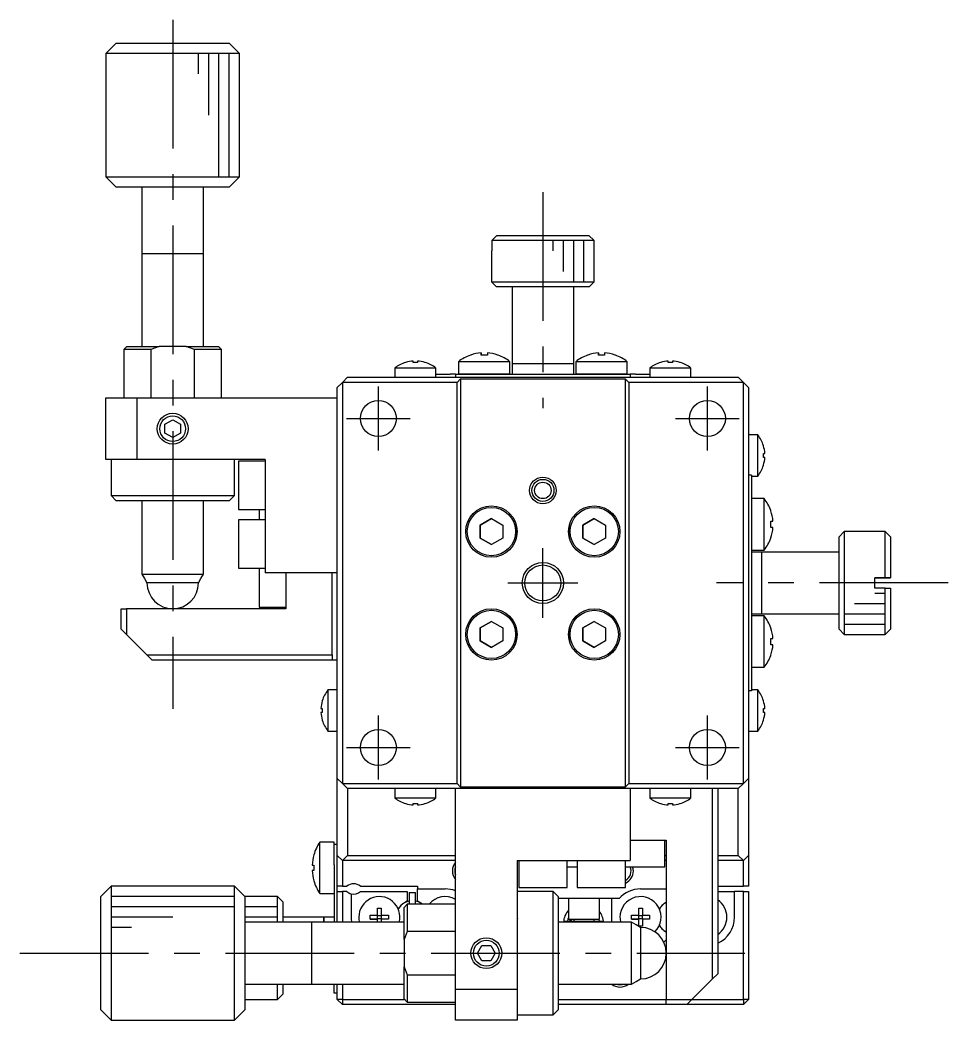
# Model space of a CAD drawing. Extents: x -225 to 351, y 75 to 576.
# Drawn here: x 260.9 to 351.1, y 290.6 to 387.9 of the extents above; entities that cross this region are included whole.
import ezdxf

# ---------------------------------------------------------------- set-up
doc = ezdxf.new("R2010")
doc.units = 0
doc.header["$LTSCALE"] = 10
doc.linetypes.add('CENTER', pattern=[2, 1.25, -0.25, 0.25, -0.25])
doc.layers.get('0').update_dxf_attribs({"linetype": 'CONTINUOUS'})
doc.layers.add('CENTER', color=1, linetype='CENTER')

msp = doc.modelspace()

# ---------------------------------------------------------------- linework, layer by layer
at = {"color": 7, "linetype": 'CONTINUOUS'}
for p, q in [((270.22699, 385.631294), (269.22699, 384.631294)), ((270.22699, 385.631294), (281.22699, 385.631294)), ((282.22699, 384.631294), (281.22699, 385.631294)), ((282.22699, 384.631294), (269.22699, 384.631294)), ((269.22699, 384.631294), (269.22699, 372.631294)), ((282.22699, 372.631294), (282.22699, 384.631294)), ((269.22699, 372.631294), (269.227256, 372.631294)), ((269.22699, 372.631294), (270.22699, 371.631294)), ((269.227256, 372.631294), (282.22699, 372.631294)), ((281.22699, 371.631294), (282.22699, 372.631294)), ((272.72699, 371.631294), (270.22699, 371.631294)), ((281.22699, 371.631294), (270.227215, 371.631294)), ((278.72699, 371.631294), (272.72699, 371.631294)), ((272.72699, 371.631294), (272.72699, 365.131294)), ((278.72699, 371.631294), (272.727113, 371.631294)), ((281.22699, 371.631294), (278.72699, 371.631294)), ((278.72699, 365.131294), (278.72699, 371.631294)), ((306.752053, 366.431294), (307.254854, 366.931294)), ((307.254854, 366.931294), (316.199126, 366.931294)), ((316.199126, 366.931294), (316.701927, 366.431294)), ((306.752053, 366.431294), (306.752053, 365.431294)), ((316.701927, 366.431294), (306.752053, 366.431294)), ((316.701927, 365.431294), (316.701927, 366.431294)), ((272.72699, 365.136294), (272.72699, 365.131294)), ((272.72699, 365.131294), (272.72699, 356.131313)), ((272.72699, 365.131294), (272.72699, 365.126294)), ((278.72699, 365.131294), (278.72699, 365.136294)), ((278.72699, 356.131313), (278.72699, 365.131294)), ((278.72699, 365.126294), (278.72699, 365.131294)), ((306.752053, 365.431294), (306.72699, 365.431294)), ((306.72699, 365.431294), (306.72699, 362.431294)), ((316.72699, 365.431294), (316.701927, 365.431294)), ((316.72699, 362.431294), (316.72699, 365.431294)), ((306.72699, 362.431294), (316.72699, 362.431294)), ((306.72699, 362.431294), (307.22699, 361.931294)), ((316.22699, 361.931294), (307.22699, 361.931294)), ((308.72699, 361.931294), (307.22699, 361.931294)), ((314.72699, 361.931294), (308.72699, 361.931294)), ((314.72699, 361.931294), (308.72699, 361.931294)), ((308.72699, 361.931294), (308.72699, 354.431294)), ((316.22699, 361.931294), (314.72699, 361.931294)), ((314.72699, 354.431294), (314.72699, 361.931294)), ((316.22699, 361.931294), (316.72699, 362.431294)), ((271.27699, 356.131294), (270.97699, 355.831294)), ((271.27699, 356.131294), (274.407899, 356.131294)), ((274.407899, 356.131294), (273.60567, 355.831294)), ((277.046081, 356.131294), (274.407899, 356.131294)), ((277.046081, 356.131294), (280.17699, 356.131294)), ((277.84831, 355.831294), (277.046081, 356.131294)), ((280.47699, 355.831294), (280.17699, 356.131294)), ((273.60567, 355.831294), (270.97699, 355.831294)), ((270.97699, 355.831294), (270.97699, 351.131294)), ((273.60567, 355.831294), (273.60567, 351.131294)), ((280.47699, 355.831294), (277.84831, 355.831294)), ((277.84831, 351.131294), (277.84831, 355.831294)), ((280.47699, 351.131294), (280.47699, 355.831294)), ((304.710328, 355.296679), (304.676572, 355.296679)), ((304.710326, 355.296679), (304.676572, 355.296679)), ((305.726568, 355.296699), (305.726567, 355.508833)), ((305.726567, 355.508833), (305.726571, 355.296699)), ((306.326568, 355.29671), (305.726568, 355.296699)), ((306.326567, 355.508844), (306.326568, 355.29671)), ((307.376572, 355.29673), (307.342815, 355.29673)), ((307.376572, 355.29673), (307.342817, 355.29673)), ((316.110328, 355.296679), (316.076572, 355.296679)), ((316.110326, 355.296679), (316.076572, 355.296679)), ((317.126568, 355.296699), (317.126567, 355.508833)), ((317.126567, 355.508833), (317.126571, 355.296699)), ((317.726568, 355.29671), (317.126568, 355.296699)), ((317.726567, 355.508844), (317.726568, 355.29671)), ((318.776572, 355.29673), (318.742815, 355.29673)), ((318.776572, 355.29673), (318.742817, 355.29673)), ((299.32699, 354.029293), (297.32699, 354.029293)), ((297.32699, 354.029293), (297.32699, 353.131294)), ((298.398281, 354.587026), (298.37699, 354.587026)), ((299.12699, 354.587026), (299.12699, 354.71877)), ((299.52699, 354.587026), (299.12699, 354.587026)), ((301.32699, 354.029293), (299.32699, 354.029293)), ((299.52699, 354.71877), (299.52699, 354.587026)), ((300.27699, 354.587026), (300.255699, 354.587026)), ((301.32699, 353.131294), (301.32699, 354.029293)), ((308.526584, 354.653949), (303.526584, 354.653854)), ((303.526584, 354.653854), (303.526607, 353.431355)), ((308.526607, 353.43145), (308.526584, 354.653949)), ((314.72699, 354.431294), (308.72699, 354.431294)), ((314.72699, 354.431294), (308.72699, 354.431294)), ((308.72699, 354.431294), (308.72699, 353.431294)), ((314.72699, 353.431294), (314.72699, 354.431294)), ((319.926584, 354.653949), (314.926584, 354.653854)), ((314.926584, 354.653854), (314.926607, 353.431355)), ((319.926607, 353.43145), (319.926584, 354.653949)), ((324.12699, 354.029293), (322.12699, 354.029293)), ((322.12699, 354.029293), (322.12699, 353.131294)), ((323.198281, 354.587026), (323.17699, 354.587026)), ((323.92699, 354.587026), (323.92699, 354.71877)), ((324.32699, 354.587026), (323.92699, 354.587026)), ((326.12699, 354.029293), (324.12699, 354.029293)), ((324.32699, 354.71877), (324.32699, 354.587026)), ((325.07699, 354.587026), (325.055699, 354.587026)), ((326.12699, 353.131294), (326.12699, 354.029293)), ((292.72699, 353.131294), (292.22699, 352.631294)), ((292.72699, 353.131294), (330.72699, 353.131294)), ((301.32699, 353.431294), (302.22699, 353.431294)), ((302.22699, 353.431294), (302.72699, 353.431294)), ((303.22699, 353.431294), (302.72699, 353.431294)), ((303.22699, 353.431294), (303.22699, 353.131294)), ((303.22699, 353.431294), (305.22699, 353.431294)), ((308.526607, 353.43145), (303.526607, 353.431355)), ((307.326607, 353.431427), (304.726607, 353.431378)), ((307.326607, 353.431427), (304.726607, 353.431378)), ((305.22699, 353.431294), (318.22699, 353.431294)), ((308.526607, 353.43145), (307.326607, 353.431427)), ((307.326607, 353.431294), (307.326607, 353.431427)), ((319.926607, 353.43145), (314.926607, 353.431355)), ((318.726607, 353.431427), (316.126607, 353.431378)), ((318.726607, 353.431427), (316.126607, 353.431378)), ((318.22699, 353.431294), (320.22699, 353.431294)), ((319.926607, 353.43145), (318.726607, 353.431427)), ((318.726607, 353.431294), (318.726607, 353.431427)), ((320.22699, 353.431294), (320.22699, 353.131294)), ((320.72699, 353.431294), (320.22699, 353.431294)), ((320.72699, 353.431294), (321.22699, 353.431294)), ((321.22699, 353.431294), (322.12699, 353.431294)), ((331.22699, 352.631294), (330.72699, 353.131294)), ((292.22699, 352.631294), (291.72699, 352.131294)), ((291.72699, 314.131294), (291.72699, 352.131294)), ((292.22699, 352.631294), (292.22699, 313.631294)), ((303.37699, 352.631294), (292.22699, 352.631294)), ((303.37699, 352.631294), (303.72699, 352.981294)), ((303.37699, 313.631294), (303.37699, 352.631294)), ((303.72699, 352.981294), (319.72699, 352.981294)), ((303.72699, 352.981294), (303.72699, 313.281294)), ((319.72699, 352.981294), (320.07699, 352.631294)), ((319.72699, 352.981294), (319.72699, 313.281294)), ((320.07699, 352.631294), (320.07699, 313.631294)), ((331.22699, 352.631294), (320.07699, 352.631294)), ((331.22699, 313.631294), (331.22699, 352.631294)), ((331.72699, 352.131294), (331.22699, 352.631294)), ((331.72699, 352.131294), (331.72699, 346.531294)), ((269.22699, 345.131294), (269.22699, 351.131294)), ((269.22699, 351.131294), (272.22699, 351.131294)), ((272.22699, 351.131294), (272.22699, 345.131294)), ((272.22699, 351.131294), (291.72699, 351.131294)), ((274.97699, 348.564307), (275.72699, 348.997319)), ((274.97699, 347.698281), (274.97699, 348.564307)), ((275.72699, 348.997319), (276.47699, 348.564307)), ((276.47699, 348.564307), (276.47699, 347.698281)), ((275.72699, 347.265269), (274.97699, 347.698281)), ((276.47699, 347.698281), (275.72699, 347.265269)), ((332.624989, 347.531294), (331.72699, 347.531294)), ((332.624989, 343.531294), (332.624989, 347.531294)), ((331.72699, 346.531294), (331.72699, 344.531294)), ((333.182722, 346.460003), (333.182722, 346.481294)), ((333.182722, 345.731294), (333.314465, 345.731294)), ((333.182722, 345.331294), (333.182722, 345.731294)), ((333.314465, 345.331294), (333.182722, 345.331294)), ((272.22699, 345.131294), (269.22699, 345.131294)), ((269.72699, 345.131294), (269.72699, 341.631294)), ((284.72699, 345.131294), (272.22699, 345.131294)), ((281.72699, 341.631294), (281.72699, 345.131294)), ((282.12699, 344.981294), (282.12699, 340.281294)), ((284.72699, 344.981294), (282.12699, 344.981294)), ((284.72699, 345.131294), (284.72699, 334.131294)), ((331.72699, 344.531294), (331.72699, 321.731294)), ((333.182722, 344.581294), (333.182722, 344.602585)), ((332.02699, 343.631294), (331.72699, 343.631294)), ((332.02699, 343.631294), (332.02699, 341.631294)), ((332.02699, 343.531294), (332.624989, 343.531294)), ((269.72699, 341.631294), (281.72699, 341.631294)), ((269.72699, 341.631294), (270.22699, 341.131294)), ((281.22699, 341.131294), (281.72699, 341.631294)), ((332.02699, 341.631294), (332.02699, 324.631294)), ((281.22699, 341.131294), (270.22699, 341.131294)), ((272.72699, 341.131275), (272.72699, 333.997319)), ((278.72699, 333.997319), (278.72699, 341.131275)), ((333.249333, 341.3317), (332.02699, 341.331677)), ((333.249381, 338.8317), (333.249333, 341.3317)), ((282.12699, 340.281294), (284.72699, 340.281294)), ((284.12699, 340.281294), (284.12699, 339.281294)), ((333.892159, 340.147957), (333.892158, 340.181712)), ((282.12699, 339.281294), (282.12699, 334.581294)), ((284.72699, 339.281294), (282.12699, 339.281294)), ((305.62699, 338.766379), (306.72699, 339.401465)), ((306.72699, 339.401465), (305.62699, 338.766379)), ((305.62699, 337.496209), (305.62699, 338.766379)), ((305.62699, 338.766379), (305.62699, 337.496209)), ((306.72699, 339.401465), (307.82699, 338.766379)), ((307.82699, 338.766379), (307.82699, 337.496209)), ((309.12699, 338.831294), (309.12699, 337.431294)), ((314.32699, 337.431294), (314.32699, 338.831294)), ((315.62699, 338.766379), (316.72699, 339.401465)), ((316.72699, 339.401465), (315.62699, 338.766379)), ((315.62699, 337.496209), (315.62699, 338.766379)), ((315.62699, 338.766379), (315.62699, 337.496209)), ((316.72699, 339.401465), (317.82699, 338.766379)), ((317.82699, 338.766379), (317.82699, 337.496209)), ((333.249428, 336.3317), (333.249381, 338.8317)), ((333.892178, 339.131712), (334.104312, 339.131716)), ((333.892189, 338.531712), (333.892178, 339.131712)), ((334.104324, 338.531716), (333.892189, 338.531712)), ((306.72699, 336.861123), (305.62699, 337.496209)), ((305.62699, 337.496209), (306.72699, 336.861123)), ((307.82699, 337.496209), (306.72699, 336.861123)), ((316.72699, 336.861123), (315.62699, 337.496209)), ((315.62699, 337.496209), (316.72699, 336.861123)), ((317.82699, 337.496209), (316.72699, 336.861123)), ((333.892209, 337.481712), (333.892209, 337.515468)), ((341.02699, 338.131294), (340.52699, 337.631294)), ((340.52699, 333.13139), (340.52699, 337.631294)), ((341.02699, 338.131294), (341.02699, 333.1314)), ((345.02699, 338.131294), (341.02699, 338.131294)), ((345.02699, 333.6314), (345.02699, 338.131294)), ((345.52699, 337.631294), (345.02699, 338.131294)), ((345.52699, 337.631294), (345.52699, 333.631389)), ((332.02699, 336.331677), (333.249428, 336.3317)), ((333.02699, 336.131294), (332.02699, 336.131294)), ((333.02699, 330.131294), (333.02699, 336.131294)), ((333.02699, 330.131294), (333.02699, 336.131294)), ((340.52699, 336.131294), (333.02699, 336.131294)), ((282.12699, 334.581294), (284.72699, 334.581294)), ((284.12699, 334.581294), (284.12699, 330.781294)), ((272.72699, 333.997319), (272.97699, 333.564307)), ((272.727113, 333.997319), (278.72699, 333.997319)), ((278.47699, 333.564307), (278.72699, 333.997319)), ((291.72699, 334.131294), (284.72699, 334.131294)), ((286.72699, 334.131294), (286.72699, 330.631294)), ((291.22699, 326.131294), (291.22699, 334.131294)), ((344.02699, 333.6314), (345.02699, 333.6314)), ((344.02699, 332.6314), (344.02699, 333.6314)), ((345.02699, 333.631188), (344.02699, 333.631188)), ((345.52699, 333.631389), (345.02699, 333.6314)), ((345.02699, 333.631188), (345.52699, 333.631199)), ((345.52699, 333.631389), (345.52699, 333.631199)), ((272.97699, 333.564307), (273.22699, 333.131294)), ((278.22699, 333.131294), (273.227092, 333.131294)), ((278.22699, 333.131294), (278.47699, 333.564307)), ((340.52699, 328.631294), (340.52699, 333.13139)), ((341.02699, 333.1314), (341.02699, 328.131294)), ((345.02699, 332.6314), (344.02699, 332.6314)), ((345.02699, 328.131294), (345.02699, 332.6314)), ((345.02699, 332.6314), (345.52699, 332.631389)), ((345.52699, 332.631389), (345.52699, 328.631294)), ((284.12699, 330.781294), (286.72699, 330.781294)), ((270.72699, 328.631294), (270.72699, 330.631294)), ((270.72699, 330.631294), (271.22699, 330.631294)), ((271.22699, 330.631294), (271.22699, 328.131294)), ((286.72699, 330.631294), (271.22699, 330.631294)), ((332.02699, 330.131294), (333.02699, 330.131294)), ((333.249333, 329.9317), (332.02699, 329.931677)), ((333.02699, 330.131294), (340.52699, 330.131294)), ((333.249381, 327.4317), (333.249333, 329.9317)), ((305.62699, 328.766379), (306.72699, 329.401465)), ((306.72699, 329.401465), (305.62699, 328.766379)), ((305.62699, 327.496209), (305.62699, 328.766379)), ((305.62699, 328.766379), (305.62699, 327.496209)), ((306.72699, 329.401465), (307.82699, 328.766379)), ((307.82699, 328.766379), (307.82699, 327.496209)), ((309.12699, 328.831294), (309.12699, 327.431294)), ((314.32699, 327.431294), (314.32699, 328.831294)), ((315.62699, 328.766379), (316.72699, 329.401465)), ((316.72699, 329.401465), (315.62699, 328.766379)), ((315.62699, 327.496209), (315.62699, 328.766379)), ((315.62699, 328.766379), (315.62699, 327.496209)), ((316.72699, 329.401465), (317.82699, 328.766379)), ((317.82699, 328.766379), (317.82699, 327.496209)), ((333.892159, 328.747957), (333.892158, 328.781712)), ((271.22699, 328.131294), (270.72699, 328.631294)), ((271.22699, 328.131294), (273.22699, 326.131294)), ((340.52699, 328.631294), (341.02699, 328.131294)), ((341.02699, 328.131294), (345.02699, 328.131294)), ((345.02699, 328.131294), (345.52699, 328.631294)), ((306.72699, 326.861123), (305.62699, 327.496209)), ((305.62699, 327.496209), (306.72699, 326.861123)), ((307.82699, 327.496209), (306.72699, 326.861123)), ((316.72699, 326.861123), (315.62699, 327.496209)), ((315.62699, 327.496209), (316.72699, 326.861123)), ((317.82699, 327.496209), (316.72699, 326.861123)), ((333.249428, 324.9317), (333.249381, 327.4317)), ((333.892178, 327.731712), (334.104312, 327.731716)), ((333.892189, 327.131712), (333.892178, 327.731712)), ((334.104324, 327.131716), (333.892189, 327.131712)), ((273.22699, 326.131294), (291.22699, 326.131294)), ((273.72699, 325.631294), (273.22699, 326.131294)), ((291.22699, 326.131294), (291.22699, 325.631294)), ((333.892209, 326.081712), (333.892209, 326.115468)), ((291.22699, 325.631294), (273.72699, 325.631294)), ((291.72699, 325.631294), (291.22699, 325.631294)), ((332.02699, 324.931677), (333.249428, 324.9317)), ((332.02699, 324.631294), (332.02699, 322.631294)), ((290.828991, 322.731294), (290.828991, 318.731294)), ((291.72699, 322.731294), (290.828991, 322.731294)), ((332.02699, 322.631294), (331.72699, 322.631294)), ((332.624989, 322.731294), (332.02699, 322.731294)), ((332.624989, 318.731294), (332.624989, 322.731294)), ((290.139514, 320.931294), (290.271258, 320.931294)), ((290.271258, 321.681294), (290.271258, 321.660003)), ((290.271258, 320.931294), (290.271258, 320.531294)), ((331.72699, 321.731294), (331.72699, 319.731294)), ((333.182722, 321.660003), (333.182722, 321.681294)), ((333.182722, 320.931294), (333.314465, 320.931294)), ((333.182722, 320.531294), (333.182722, 320.931294)), ((290.271258, 320.531294), (290.139514, 320.531294)), ((333.314465, 320.531294), (333.182722, 320.531294)), ((290.271258, 319.802585), (290.271258, 319.781294)), ((331.72699, 319.731294), (331.72699, 314.131294)), ((333.182722, 319.781294), (333.182722, 319.802585)), ((290.828991, 318.731294), (291.72699, 318.731294)), ((331.72699, 318.731294), (332.624989, 318.731294)), ((291.72699, 306.631294), (291.72699, 314.131294)), ((291.72699, 314.131294), (292.22699, 313.631294)), ((331.22699, 313.631294), (331.72699, 314.131294)), ((331.72699, 314.131294), (331.72699, 306.631294)), ((292.22699, 313.631294), (303.37699, 313.631294)), ((292.22699, 313.631294), (292.72699, 313.131294)), ((303.72699, 313.281294), (303.37699, 313.631294)), ((319.72699, 313.281294), (303.72699, 313.281294)), ((320.07699, 313.631294), (319.72699, 313.281294)), ((320.07699, 313.631294), (331.22699, 313.631294)), ((330.72699, 313.131294), (331.22699, 313.631294)), ((292.72699, 313.131294), (292.72699, 306.631294)), ((330.72699, 313.131294), (292.72699, 313.131294)), ((297.32699, 313.131294), (297.32699, 312.233295)), ((297.32699, 312.233295), (301.32699, 312.233295)), ((301.32699, 312.233295), (301.32699, 313.131294)), ((303.22699, 293.631294), (303.22699, 313.131294)), ((320.22699, 313.131294), (320.22699, 306.131294)), ((322.12699, 313.131294), (322.12699, 312.233295)), ((322.12699, 312.233295), (326.12699, 312.233295)), ((326.12699, 312.233295), (326.12699, 313.131294)), ((328.22699, 294.631294), (328.22699, 313.131294)), ((328.72699, 313.131294), (328.72699, 295.131294)), ((330.72699, 306.631294), (330.72699, 313.131294)), ((298.37699, 311.675562), (298.398281, 311.675562)), ((299.12699, 311.675562), (299.52699, 311.675562)), ((299.12699, 311.543819), (299.12699, 311.675562)), ((299.52699, 311.675562), (299.52699, 311.543819)), ((300.255699, 311.675562), (300.27699, 311.675562)), ((323.17699, 311.675562), (323.198281, 311.675562)), ((323.92699, 311.675562), (324.32699, 311.675562)), ((323.92699, 311.543819), (323.92699, 311.675562)), ((324.32699, 311.675562), (324.32699, 311.543819)), ((325.055699, 311.675562), (325.07699, 311.675562)), ((290.035333, 302.931294), (290.035333, 307.931294)), ((291.42699, 307.931294), (290.035333, 307.931294)), ((291.42699, 307.731294), (291.42699, 307.931294)), ((291.42699, 307.731294), (291.72699, 307.731294)), ((291.42699, 305.731294), (291.42699, 307.731294)), ((320.22699, 308.131294), (323.72699, 308.131294)), ((323.57699, 305.531294), (323.57699, 308.131294)), ((323.72699, 308.131294), (323.72699, 292.631294)), ((289.457554, 306.693227), (289.464409, 306.689884)), ((291.72699, 303.631294), (291.72699, 306.631294)), ((291.72699, 306.631294), (292.22699, 306.131294)), ((292.22699, 306.131294), (292.72699, 306.631294)), ((292.72699, 306.631294), (303.22699, 306.631294)), ((323.57699, 306.631294), (323.72699, 306.631294)), ((328.72699, 306.631294), (330.72699, 306.631294)), ((330.72699, 306.631294), (331.22699, 306.131294)), ((331.22699, 306.131294), (331.72699, 306.631294)), ((331.72699, 306.631294), (331.72699, 303.631294)), ((289.292037, 305.691294), (289.464409, 305.691294)), ((289.464409, 305.691294), (289.464409, 305.171294)), ((291.42699, 305.731294), (291.42699, 304.356294)), ((292.22699, 306.131294), (292.22699, 303.631294)), ((303.22699, 306.131294), (292.22699, 306.131294)), ((309.22699, 306.131294), (320.22699, 306.131294)), ((309.22699, 306.131294), (309.22699, 293.631294)), ((309.37699, 306.131294), (309.37699, 303.531294)), ((314.07699, 303.531294), (314.07699, 306.131294)), ((314.07699, 305.531294), (315.07699, 305.531294)), ((315.07699, 306.131294), (315.07699, 303.531294)), ((319.77699, 303.531294), (319.77699, 306.131294)), ((319.77699, 305.531294), (323.57699, 305.531294)), ((323.72699, 306.131294), (323.57699, 306.131294)), ((331.22699, 306.131294), (328.72699, 306.131294)), ((331.22699, 303.631294), (331.22699, 306.131294)), ((289.464409, 305.171294), (289.292037, 305.171294)), ((269.72699, 303.631294), (268.72699, 302.631294)), ((269.72699, 303.631294), (269.72699, 290.631294)), ((281.72699, 303.631294), (269.72699, 303.631294)), ((281.72699, 290.631561), (281.72699, 303.631294)), ((282.72699, 302.631294), (281.72699, 303.631294)), ((289.464409, 304.172705), (289.457554, 304.169361)), ((291.42699, 304.356294), (291.42699, 300.131294)), ((291.72699, 303.131294), (291.72699, 303.631294)), ((292.22699, 303.631294), (291.72699, 303.631294)), ((292.22699, 303.631294), (292.665552, 303.631294)), ((293.988428, 303.631294), (299.52699, 303.631294)), ((299.52699, 303.631294), (299.52699, 303.381294)), ((309.37699, 303.531294), (314.07699, 303.531294)), ((315.07699, 303.531294), (319.77699, 303.531294)), ((328.72699, 303.631294), (331.22699, 303.631294)), ((331.72699, 303.631294), (331.22699, 303.631294)), ((268.72699, 291.631294), (268.72699, 302.631294)), ((282.72699, 302.631294), (282.72699, 291.63152)), ((282.72699, 302.631294), (282.72699, 300.131294)), ((285.92699, 302.631294), (282.72699, 302.631294)), ((285.92699, 300.131294), (285.92699, 302.631294)), ((286.42699, 302.131294), (285.92699, 302.631294)), ((290.035333, 302.931294), (291.42699, 302.931294)), ((291.72699, 300.131294), (291.72699, 303.131294)), ((291.72699, 303.131294), (292.22699, 303.131294)), ((292.22699, 303.131294), (292.22699, 300.131294)), ((292.665552, 303.131294), (292.22699, 303.131294)), ((293.07699, 302.913048), (293.07699, 300.631294)), ((293.988428, 303.131294), (298.52699, 303.131294)), ((298.52699, 303.131294), (298.52699, 302.1821)), ((298.72699, 303.031294), (298.72699, 301.881294)), ((298.72699, 303.031294), (299.32699, 303.031294)), ((299.32699, 301.881294), (299.32699, 303.031294)), ((299.52699, 303.381294), (302.22699, 303.381294)), ((299.52699, 302.1821), (299.52699, 303.381294)), ((312.72699, 303.131294), (309.22699, 303.131294)), ((312.72699, 291.131294), (312.72699, 303.131294)), ((313.22699, 302.631294), (312.72699, 303.131294)), ((313.22699, 302.631294), (313.22699, 291.631294)), ((321.22699, 303.381294), (323.72699, 303.381294)), ((328.72699, 303.131294), (330.37699, 303.131294)), ((330.37699, 300.631294), (330.37699, 303.131294)), ((331.22699, 303.131294), (330.37699, 303.131294)), ((331.22699, 292.631294), (331.22699, 303.131294)), ((331.22699, 303.131294), (331.72699, 303.131294)), ((331.72699, 303.131294), (331.72699, 292.631294)), ((286.42699, 302.131294), (286.42699, 300.131294)), ((295.64699, 301.517656), (296.00699, 301.517656)), ((295.64699, 300.811294), (295.64699, 301.517656)), ((296.00699, 301.517656), (296.00699, 300.811294)), ((298.52699, 301.881294), (298.22699, 301.581294)), ((298.22699, 298.450385), (298.22699, 301.581294)), ((298.52699, 302.1821), (298.266895, 302.031934)), ((298.52699, 301.881294), (298.52699, 299.252614)), ((303.22699, 301.881294), (298.52699, 301.881294)), ((299.787085, 302.031934), (299.52699, 302.1821)), ((319.147928, 302.431294), (313.22699, 302.431294)), ((314.22699, 302.431294), (314.22699, 300.431294)), ((317.22699, 300.431294), (317.22699, 302.431294)), ((318.42699, 300.131294), (318.42699, 302.431294)), ((321.04699, 301.517656), (321.40699, 301.517656)), ((321.04699, 300.811294), (321.04699, 301.517656)), ((321.40699, 301.517656), (321.40699, 300.811294)), ((323.666895, 302.031934), (323.72699, 302.06663)), ((290.42699, 300.631294), (286.42699, 300.631294)), ((290.42699, 300.131294), (290.42699, 300.631294)), ((290.42699, 300.631294), (290.42699, 300.131294)), ((291.42699, 300.631294), (290.42699, 300.631294)), ((294.940628, 300.811294), (295.64699, 300.811294)), ((294.940628, 300.451294), (294.940628, 300.811294)), ((295.657362, 300.800922), (295.64699, 300.811294)), ((295.657362, 300.800922), (295.996618, 300.800922)), ((295.657362, 300.461666), (295.657362, 300.800922)), ((295.996618, 300.800922), (296.00699, 300.811294)), ((295.996618, 300.800922), (295.996618, 300.461666)), ((296.00699, 300.811294), (296.713351, 300.811294)), ((296.713351, 300.811294), (296.713351, 300.451294)), ((309.227223, 300.566105), (309.262594, 300.459585)), ((314.189906, 300.454501), (314.226551, 300.565553)), ((320.340628, 300.811294), (321.04699, 300.811294)), ((320.340628, 300.451294), (320.340628, 300.811294)), ((321.057362, 300.800922), (321.04699, 300.811294)), ((321.057362, 300.800922), (321.396618, 300.800922)), ((321.057362, 300.461666), (321.057362, 300.800922)), ((321.396618, 300.800922), (321.40699, 300.811294)), ((321.396618, 300.800922), (321.396618, 300.461666)), ((321.40699, 300.811294), (322.113351, 300.811294)), ((322.113351, 300.811294), (322.113351, 300.451294)), ((282.72699, 300.131294), (282.72699, 294.131294)), ((282.72699, 300.131294), (282.72699, 294.131417)), ((289.22699, 300.131294), (282.72699, 300.131294)), ((289.22699, 300.131294), (289.22199, 300.131294)), ((298.226971, 300.131294), (289.22699, 300.131294)), ((289.23199, 300.131294), (289.22699, 300.131294)), ((295.64699, 300.451294), (294.940628, 300.451294)), ((294.940628, 300.451294), (295.64699, 300.451294)), ((295.657362, 300.461666), (295.64699, 300.451294)), ((295.64699, 300.131294), (295.64699, 300.451294)), ((295.996618, 300.461666), (295.657362, 300.461666)), ((295.996618, 300.461666), (296.00699, 300.451294)), ((296.00699, 300.451294), (296.00699, 300.131294)), ((296.713351, 300.451294), (296.00699, 300.451294)), ((296.713351, 300.451294), (296.00699, 300.451294)), ((320.360965, 300.131294), (313.227009, 300.131294)), ((317.430068, 300.224812), (313.930068, 300.224812)), ((314.141884, 300.224834), (314.189906, 300.454501)), ((314.22699, 300.431294), (317.22699, 300.431294)), ((314.72699, 300.431294), (314.72699, 300.224812)), ((316.72699, 300.224812), (316.72699, 300.431294)), ((317.176764, 300.431384), (317.217967, 300.224817)), ((321.04699, 300.451294), (320.340628, 300.451294)), ((320.340628, 300.451294), (321.04699, 300.451294)), ((320.360965, 294.131417), (320.360965, 300.131294)), ((320.793977, 299.881294), (320.360965, 300.131294)), ((321.22699, 299.631294), (320.793977, 299.881294)), ((321.057362, 300.461666), (321.04699, 300.451294)), ((321.04699, 299.744933), (321.04699, 300.451294)), ((321.40699, 299.744933), (321.04699, 299.744933)), ((321.396618, 300.461666), (321.057362, 300.461666)), ((321.22699, 299.631294), (321.22699, 294.631397)), ((321.396618, 300.461666), (321.40699, 300.451294)), ((321.40699, 300.451294), (321.40699, 299.744933)), ((322.113351, 300.451294), (321.40699, 300.451294)), ((322.113351, 300.451294), (321.40699, 300.451294)), ((298.52699, 299.252614), (298.22699, 298.450385)), ((303.22699, 299.252614), (298.52699, 299.252614)), ((323.72699, 299.195959), (323.666895, 299.230654)), ((298.22699, 298.450385), (298.22699, 295.812203)), ((305.360965, 297.131294), (305.793977, 297.881294)), ((305.793977, 297.881294), (306.660003, 297.881294)), ((306.660003, 297.881294), (307.093015, 297.131294)), ((323.489819, 298.194123), (323.72699, 298.431294)), ((323.72699, 297.631294), (323.67648, 297.631294)), ((305.793977, 296.381294), (305.360965, 297.131294)), ((307.093015, 297.131294), (306.660003, 296.381294)), ((298.22699, 292.681294), (298.22699, 295.812203)), ((298.22699, 295.812203), (298.52699, 295.009974)), ((306.660003, 296.381294), (305.793977, 296.381294)), ((298.52699, 295.009974), (298.52699, 292.381294)), ((298.52699, 295.009974), (303.22699, 295.009974)), ((328.72699, 295.131294), (328.22699, 294.631294)), ((282.72699, 294.131294), (282.72699, 291.631294)), ((282.72699, 294.131294), (289.22699, 294.131294)), ((285.92699, 292.631294), (285.92699, 294.131294)), ((286.42699, 294.131294), (286.42699, 293.131294)), ((289.22199, 294.131294), (289.22699, 294.131294)), ((289.22699, 294.131294), (298.226971, 294.131294)), ((289.22699, 294.131294), (289.23199, 294.131294)), ((291.42699, 293.231294), (291.42699, 294.131294)), ((291.72699, 292.631294), (291.72699, 294.131294)), ((292.22699, 294.131294), (292.22699, 292.631294)), ((313.227009, 294.131294), (320.360965, 294.131294)), ((320.360965, 294.131294), (320.793977, 294.381294)), ((320.793977, 294.381294), (321.22699, 294.631294)), ((326.22699, 292.631294), (328.22699, 294.631294)), ((285.92699, 292.631294), (286.42699, 293.131294)), ((291.72699, 293.231294), (291.42699, 293.231294)), ((303.22699, 293.631294), (309.22699, 293.631294)), ((303.22699, 290.631294), (303.22699, 293.631294)), ((309.22699, 293.631294), (309.22699, 290.631294)), ((282.72699, 292.631294), (285.92699, 292.631294)), ((291.72699, 292.631294), (292.22699, 292.131294)), ((292.22699, 292.631294), (291.72699, 292.631294)), ((292.22699, 292.631294), (298.27699, 292.631294)), ((292.22699, 292.631294), (292.22699, 292.131294)), ((303.22699, 292.131294), (292.22699, 292.131294)), ((298.22699, 292.681294), (298.52699, 292.381294)), ((298.52699, 292.381294), (303.22699, 292.381294)), ((313.22699, 292.631294), (323.72699, 292.631294)), ((323.72699, 292.131294), (313.22699, 292.131294)), ((323.72699, 292.631294), (326.22699, 292.631294)), ((323.72699, 292.131294), (323.72699, 292.631294)), ((325.72699, 292.131294), (323.72699, 292.131294)), ((326.22699, 292.631294), (325.72699, 292.131294)), ((331.22699, 292.131294), (325.72699, 292.131294)), ((326.22699, 292.631294), (331.22699, 292.631294)), ((331.22699, 292.631294), (331.22699, 292.131294)), ((331.72699, 292.631294), (331.22699, 292.631294)), ((331.72699, 292.631294), (331.22699, 292.131294)), ((268.72699, 291.631294), (269.72699, 290.631294)), ((281.72699, 290.631294), (282.72699, 291.631294)), ((309.22699, 291.131294), (312.72699, 291.131294)), ((312.72699, 291.131294), (313.22699, 291.631294)), ((269.72699, 290.631294), (281.72699, 290.631294)), ((281.72699, 290.631294), (281.72699, 290.631561)), ((309.22699, 290.631294), (303.22699, 290.631294))]:
    msp.add_line(p, q, dxfattribs=at)
at = {"color": 3, "linetype": 'CONTINUOUS'}
for p, q in [((278.22699, 382.631294), (278.22699, 384.631294)), ((279.22699, 378.631294), (279.22699, 384.631294)), ((280.22699, 372.631294), (280.22699, 384.631294)), ((281.22699, 372.631294), (281.22699, 384.631294)), ((312.72699, 365.431294), (312.72699, 366.431294)), ((313.72699, 363.431294), (313.72699, 366.431294)), ((314.72699, 362.431294), (314.72699, 366.431294)), ((315.72699, 362.431294), (315.72699, 366.431294)), ((272.72887, 365.131294), (272.726985, 365.131294)), ((278.726995, 365.131294), (272.72887, 365.131294)), ((344.02699, 332.131294), (345.02699, 332.131294)), ((342.02699, 331.131294), (345.02699, 331.131294)), ((341.02699, 330.131294), (345.02699, 330.131294)), ((341.02699, 329.131294), (345.02699, 329.131294)), ((281.72699, 302.631294), (269.72699, 302.631294)), ((281.72699, 301.631294), (269.72699, 301.631294)), ((285.92699, 301.631294), (282.72699, 301.631294)), ((275.72699, 300.631294), (269.72699, 300.631294)), ((285.92699, 300.631294), (282.72699, 300.631294)), ((271.72699, 299.631294), (269.72699, 299.631294)), ((289.22699, 300.131299), (289.22699, 294.133164)), ((289.22699, 294.133164), (289.22699, 294.131289))]:
    msp.add_line(p, q, dxfattribs=at)
at = {"color": 7, "linetype": 'CONTINUOUS'}
for centre, radius in [((295.72699, 349.131294), 1.75), ((327.72699, 349.131294), 1.75), ((275.72699, 348.131294), 1.25), ((311.72699, 342.131294), 1.075), ((311.72699, 342.131294), 0.8), ((306.72699, 338.131294), 2.5), ((306.72699, 338.131294), 2.35), ((316.72699, 338.131294), 2.5), ((316.72699, 338.131294), 2.35), ((311.72699, 333.131294), 2), ((311.72699, 333.131294), 1.75), ((306.72699, 328.131294), 2.5), ((306.72699, 328.131294), 2.35), ((316.72699, 328.131294), 2.5), ((316.72699, 328.131294), 2.35), ((295.72699, 317.131294), 1.75), ((327.72699, 317.131294), 1.75), ((306.22699, 297.131294), 1.25)]:
    msp.add_circle(centre, radius, dxfattribs=at)
at = {"color": 3, "linetype": 'CONTINUOUS'}
for centre, radius in [((275.72699, 348.131294), 1.5), ((311.72699, 342.131294), 1.3), ((306.22699, 297.131294), 1.5)]:
    msp.add_circle(centre, radius, dxfattribs=at)
at = {"color": 7, "linetype": 'CONTINUOUS'}
for centre, radius, start, end in [((306.026643, 351.531402), 4, 109.725722, 128.683276), ((306.026642, 351.531402), 3.988734, 94.314483, 109.269292), ((306.026642, 351.531402), 3.988734, 70.732886, 85.687695), ((306.026643, 351.531402), 4, 51.318901, 70.276455), ((317.426643, 351.531402), 4, 109.725722, 128.683276), ((317.426642, 351.531402), 3.988734, 94.314483, 109.269292), ((317.426642, 351.531402), 3.988734, 70.732886, 85.687695), ((317.426643, 351.531402), 4, 51.318901, 70.276455), ((299.32699, 351.531294), 3.2, 107.270005, 128.682187), ((299.32699, 351.531294), 3.193744, 93.59035, 106.905258), ((299.32699, 351.531294), 3.193744, 73.094742, 86.40965), ((299.32699, 351.531294), 3.2, 51.317813, 72.729995), ((324.12699, 351.531294), 3.2, 107.270005, 128.682187), ((324.12699, 351.531294), 3.193744, 93.59035, 106.905258), ((324.12699, 351.531294), 3.193744, 73.094742, 86.40965), ((324.12699, 351.531294), 3.2, 51.317813, 72.729995), ((330.12699, 345.531294), 3.2, 17.270005, 38.682187), ((330.12699, 345.531294), 3.193744, 3.59035, 16.905258), ((330.12699, 345.531294), 3.193744, 343.094742, 356.40965), ((330.12699, 345.531294), 3.2, 321.317813, 342.729995), ((330.126882, 338.831641), 4, 19.725722, 38.683276), ((330.126882, 338.831641), 3.988734, 4.314483, 19.269292), ((330.126882, 338.831641), 3.988734, 340.732886, 355.687695), ((330.126882, 338.831641), 4, 321.318901, 340.276455), ((275.72699, 333.131294), 2.5, 180, 270), ((275.72699, 333.131294), 2.5, 270, 0), ((330.126882, 327.431641), 4, 19.725722, 38.683276), ((330.126882, 327.431641), 3.988734, 4.314483, 19.269292), ((330.126882, 327.431641), 3.988734, 340.732886, 355.687695), ((330.126882, 327.431641), 4, 321.318901, 340.276455), ((293.32699, 320.731294), 3.2, 141.317813, 162.729995), ((330.12699, 320.731294), 3.2, 17.270005, 38.682187), ((293.32699, 320.731294), 3.193744, 163.094742, 176.40965), ((330.12699, 320.731294), 3.193744, 3.59035, 16.905258), ((293.32699, 320.731294), 3.193744, 183.59035, 196.905258), ((330.12699, 320.731294), 3.193744, 343.094742, 356.40965), ((293.32699, 320.731294), 3.2, 197.270005, 218.682187), ((330.12699, 320.731294), 3.2, 321.317813, 342.729995), ((299.32699, 314.731294), 3.2, 231.317813, 252.729995), ((299.32699, 314.731294), 3.2, 287.270005, 308.682187), ((324.12699, 314.731294), 3.2, 231.317813, 252.729995), ((324.12699, 314.731294), 3.2, 287.270005, 308.682187), ((299.32699, 314.731294), 3.193744, 253.094742, 266.40965), ((299.32699, 314.731294), 3.193744, 273.59035, 286.905258), ((324.12699, 314.731294), 3.193744, 253.094742, 266.40965), ((324.12699, 314.731294), 3.193744, 273.59035, 286.905258), ((293.77699, 305.431294), 4.5, 146.251011, 163.714157), ((293.77699, 305.431294), 4.492483, 163.73057, 176.682184), ((304.22699, 305.131294), 1.075, 158.471096, 180), ((319.22699, 305.131294), 1.075, 300.772325, 21.844757), ((293.77699, 305.431294), 4.492483, 183.317816, 196.26943), ((304.22699, 305.131294), 1.075, 180, 201.528904), ((293.77699, 305.431294), 4.5, 196.285843, 213.748989), ((293.32699, 302.881294), 1, 48.590378, 131.409622), ((293.32699, 303.881294), 1, 228.590378, 255.522488), ((293.32699, 303.881294), 1, 255.522488, 311.409622), ((295.82699, 300.631294), 2, 345.522488, 180), ((302.22699, 300.631294), 2, 60, 141.317813), ((302.22699, 300.631294), 2.75, 68.676314, 90), ((321.22699, 300.631294), 2.75, 90, 139.114807), ((321.22699, 300.631294), 2, 314.415308, 180), ((299.141895, 300.516389), 1.75, 120, 148.118467), ((299.026991, 300.631294), 1.5875, 134.999751, 149.566818), ((299.026991, 300.631294), 1.5875, 100.89309, 134.999751), ((299.026991, 300.631294), 1.5875, 51.943343, 79.106984), ((298.912085, 300.516389), 1.75, 51.255598, 60), ((324.541895, 300.516389), 1.75, 120, 148.118467), ((324.426989, 300.631294), 1.5875, 135.000249, 149.566737), ((324.426989, 300.631294), 1.5875, 116.164144, 135.000249), ((327.62699, 300.631294), 2, 303.367013, 56.632987), ((295.82699, 300.631294), 2.75, 180, 190.475682), ((295.82699, 300.631294), 2, 180, 194.477512), ((315.685091, 300.022404), 1.953961, 138.282607, 176.804572), ((315.684036, 300.026074), 1.944503, 3.102132, 37.472511), ((321.22699, 300.631294), 2, 180, 194.477512), ((327.62699, 300.631294), 2.75, 293.578178, 0), ((313.930068, 300.024812), 0.2, 90, 147.831667), ((311.72699, 305.131294), 5.5, 296.863245, 301.290445), ((317.430068, 300.024812), 0.2, 32.168333, 90), ((321.22699, 297.131294), 2.5, 0, 90), ((324.541895, 300.746199), 1.75, 211.881533, 240), ((324.426989, 300.631294), 1.5875, 210.433263, 224.999751), ((324.426989, 300.631294), 1.5875, 224.999751, 243.835856), ((321.22699, 297.131294), 2.5, 270, 0), ((319.22699, 295.131294), 1.075, 248.471096, 291.528904)]:
    msp.add_arc(centre, radius, start, end, dxfattribs=at)
at = {"color": 3, "linetype": 'CONTINUOUS'}
for centre, start, end in [((304.22699, 305.131294), 140.284863, 219.715137), ((319.22699, 305.131294), 0, 17.920213), ((319.22699, 305.131294), 295.028999, 0), ((319.22699, 295.131294), 230.284863, 309.715137)]:
    msp.add_arc(centre, 1.3, start, end, dxfattribs=at)
at = {"layer": 'CENTER', "color": 1, "linetype": 'CENTER'}
for p, q in [((275.72699, 387.881294), (275.72699, 320.881294)), ((311.72699, 371.131294), (311.72699, 350.131294)), ((295.72699, 346.031294), (295.72699, 352.231294)), ((327.72699, 346.031294), (327.72699, 352.231294)), ((292.62699, 349.131294), (298.82699, 349.131294)), ((324.62699, 349.131294), (330.82699, 349.131294)), ((311.72699, 329.731294), (311.72699, 336.531294)), ((308.32699, 333.131294), (315.12699, 333.131294)), ((351.12699, 333.131294), (328.62699, 333.131294)), ((295.72699, 314.031294), (295.72699, 320.231294)), ((327.72699, 314.031294), (327.72699, 320.231294)), ((292.62699, 317.131294), (298.82699, 317.131294)), ((324.62699, 317.131294), (330.82699, 317.131294)), ((260.87699, 297.131294), (331.37699, 297.131294))]:
    msp.add_line(p, q, dxfattribs=at)

doc.saveas('drawing.dxf')
